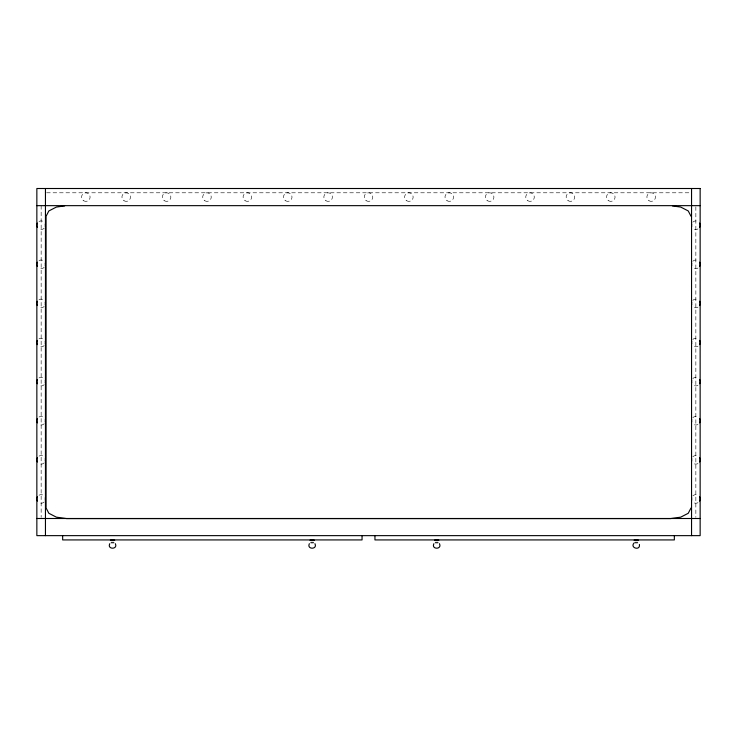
<?xml version="1.0" encoding="UTF-8"?>
<svg xmlns="http://www.w3.org/2000/svg" width="737" height="737" viewBox="0 0 737 737"><rect width="100%" height="100%" fill="white"/><g stroke="black" fill="none" stroke-linecap="round" stroke-linejoin="round"><path stroke-width="0.55" stroke-dasharray="3.69 2.76" d="M46.597 192.79L691.546 192.79M695.848 206.802L695.848 517.346M41.152 205.651L41.152 517.346M44.192 462.864A4.293 4.293 0 0 1 38.997 463.555M38.997 456.12A4.293 4.293 0 0 1 44.192 456.802M44.192 384.659A4.293 4.293 0 0 1 38.997 385.34M38.997 377.906A4.293 4.293 0 0 1 44.192 378.597M44.192 306.445A4.293 4.293 0 0 1 38.997 307.126M38.997 299.701A4.293 4.293 0 0 1 44.192 300.383M44.192 423.757A4.293 4.293 0 0 1 38.997 424.448M38.997 417.013A4.293 4.293 0 0 1 44.192 417.704M44.192 501.971A4.293 4.293 0 0 1 38.997 502.662M38.997 495.227A4.293 4.293 0 0 1 44.192 495.909M44.192 267.338A4.293 4.293 0 0 1 38.997 268.019M38.997 260.594A4.293 4.293 0 0 1 44.192 261.276M44.192 228.23A4.293 4.293 0 0 1 38.997 228.912M38.997 221.487A4.293 4.293 0 0 1 44.192 222.169M44.192 345.552A4.293 4.293 0 0 1 38.997 346.233M38.997 338.808A4.293 4.293 0 0 1 44.192 339.49M698.003 385.34A4.293 4.293 0 0 1 692.808 384.659M692.808 378.597A4.293 4.293 0 0 1 698.003 377.906M698.003 424.448A4.293 4.293 0 0 1 692.808 423.757M692.808 417.704A4.293 4.293 0 0 1 698.003 417.013M698.003 502.662A4.293 4.293 0 0 1 692.808 501.971M692.808 495.909A4.293 4.293 0 0 1 698.003 495.227M698.003 268.019A4.293 4.293 0 0 1 692.808 267.338M692.808 261.276A4.293 4.293 0 0 1 698.003 260.594M698.003 228.912A4.293 4.293 0 0 1 692.808 228.23M692.808 222.169A4.293 4.293 0 0 1 698.003 221.487M698.003 346.233A4.293 4.293 0 0 1 692.808 345.552M692.808 339.49A4.293 4.293 0 0 1 698.003 338.808M698.003 463.555A4.293 4.293 0 0 1 692.808 462.864M692.808 456.802A4.293 4.293 0 0 1 698.003 456.12M698.003 307.126A4.293 4.293 0 0 1 692.808 306.445M692.808 300.383A4.293 4.293 0 0 1 698.003 299.701M568.264 200.796A4.293 4.293 0 0 0 574.703 197.074A4.293 4.293 0 0 0 568.264 193.361A4.293 4.293 0 0 0 568.264 200.796M608.642 200.796A4.293 4.293 0 0 0 615.082 197.074A4.293 4.293 0 0 0 608.642 193.361A4.293 4.293 0 0 0 608.642 200.796M649.021 200.796A4.293 4.293 0 0 0 655.46 197.074A4.293 4.293 0 0 0 649.021 193.361A4.293 4.293 0 0 0 649.021 200.796M325.975 200.796A4.293 4.293 0 0 0 332.415 197.074A4.293 4.293 0 0 0 325.975 193.361A4.293 4.293 0 0 0 325.975 200.796M447.119 200.796A4.293 4.293 0 0 0 453.559 197.074A4.293 4.293 0 0 0 447.119 193.361A4.293 4.293 0 0 0 447.119 200.796M487.498 200.796A4.293 4.293 0 0 0 493.937 197.074A4.293 4.293 0 0 0 487.498 193.361A4.293 4.293 0 0 0 487.498 200.796M406.732 200.796A4.293 4.293 0 0 0 413.171 197.074A4.293 4.293 0 0 0 406.732 193.361A4.293 4.293 0 0 0 406.732 200.796M527.876 200.796A4.293 4.293 0 0 0 534.316 197.074A4.293 4.293 0 0 0 527.876 193.361A4.293 4.293 0 0 0 527.876 200.796M366.353 200.796A4.293 4.293 0 0 0 372.793 197.074A4.293 4.293 0 0 0 366.353 193.361A4.293 4.293 0 0 0 366.353 200.796M83.686 200.796A4.293 4.293 0 0 0 90.126 197.074A4.293 4.293 0 0 0 83.686 193.361A4.293 4.293 0 0 0 83.686 200.796M204.831 200.796A4.293 4.293 0 0 0 211.27 197.074A4.293 4.293 0 0 0 204.831 193.361A4.293 4.293 0 0 0 204.831 200.796M245.209 200.796A4.293 4.293 0 0 0 251.649 197.074A4.293 4.293 0 0 0 245.209 193.361A4.293 4.293 0 0 0 245.209 200.796M164.443 200.796A4.293 4.293 0 0 0 170.883 197.074A4.293 4.293 0 0 0 164.443 193.361A4.293 4.293 0 0 0 164.443 200.796M285.587 200.796A4.293 4.293 0 0 0 292.027 197.074A4.293 4.293 0 0 0 285.587 193.361A4.293 4.293 0 0 0 285.587 200.796M124.065 200.796A4.293 4.293 0 0 0 130.504 197.074A4.293 4.293 0 0 0 124.065 193.361A4.293 4.293 0 0 0 124.065 200.796"/><path stroke-width="1.11" d="M109.758 543.676C106.81 549.691 118.298 549.691 115.341 543.676M309.356 543.676C306.408 549.691 317.896 549.691 314.939 543.676M433.881 543.676C430.933 549.691 442.421 549.691 439.473 543.676M691.011 507.986L688.247 513.284L680.702 517.171L670.394 518.59L66.699 518.59L56.39 517.171L48.845 513.284L46.081 507.986L46.081 216.254L48.845 210.948L56.39 207.069L64.635 205.936M633.995 543.012C629.582 548.052 640.683 551.018 639.394 544.45M36.85 205.651L700.15 205.651M36.85 518.498L700.15 518.498M110.403 540.193L114.705 540.193M310.001 540.193L314.303 540.193M434.526 540.193L438.828 540.193M634.124 540.193L638.426 540.193M111.223 540.562L113.876 540.562M310.821 540.562L313.474 540.562M435.346 540.562L437.999 540.562M634.953 540.562L637.597 540.562M111.223 542.708L113.876 542.708M310.821 542.708L313.474 542.708M435.346 542.708L437.999 542.708M634.953 542.708L637.597 542.708M672.457 205.936L680.702 207.069L688.247 210.948L691.011 216.254M691.546 188.506L691.546 535.642M674.346 535.642L674.346 539.926L374.949 539.926L374.949 535.642M362.051 535.642L362.051 539.926L62.654 539.926L62.654 535.642M45.454 188.506L45.454 535.642M45.298 458.727A4.293 4.293 0 0 1 45.298 460.947M37.43 461.979A4.293 4.293 0 0 1 37.43 457.695M45.298 380.513A4.293 4.293 0 0 1 45.298 382.733M37.43 383.765A4.293 4.293 0 0 1 37.43 379.481M45.298 302.308A4.293 4.293 0 0 1 45.298 304.519M37.43 305.551A4.293 4.293 0 0 1 37.43 301.267M45.298 419.62A4.293 4.293 0 0 1 45.298 421.84M37.43 422.872A4.293 4.293 0 0 1 37.43 418.588M45.298 497.834A4.293 4.293 0 0 1 45.298 500.054M37.43 501.086A4.293 4.293 0 0 1 37.43 496.802M45.298 263.201A4.293 4.293 0 0 1 45.298 265.412M37.43 266.444A4.293 4.293 0 0 1 37.43 262.169M45.298 224.094A4.293 4.293 0 0 1 45.298 226.305M37.43 227.346A4.293 4.293 0 0 1 37.43 223.062M45.298 341.415A4.293 4.293 0 0 1 45.298 343.626M37.43 344.658A4.293 4.293 0 0 1 37.43 340.374M699.57 379.481A4.293 4.293 0 0 1 699.57 383.765M691.702 382.733A4.293 4.293 0 0 1 691.702 380.513M699.57 418.588A4.293 4.293 0 0 1 699.57 422.872M691.702 421.84A4.293 4.293 0 0 1 691.702 419.62M699.57 496.802A4.293 4.293 0 0 1 699.57 501.086M691.702 500.054A4.293 4.293 0 0 1 691.702 497.834M699.57 262.169A4.293 4.293 0 0 1 699.57 266.444M691.702 265.412A4.293 4.293 0 0 1 691.702 263.201M699.57 223.062A4.293 4.293 0 0 1 699.57 227.346M691.702 226.305A4.293 4.293 0 0 1 691.702 224.094M699.57 340.374A4.293 4.293 0 0 1 699.57 344.658M691.702 343.626A4.293 4.293 0 0 1 691.702 341.415M699.57 457.695A4.293 4.293 0 0 1 699.57 461.979M691.702 460.947A4.293 4.293 0 0 1 691.702 458.727M699.57 301.267A4.293 4.293 0 0 1 699.57 305.551M691.702 304.519A4.293 4.293 0 0 1 691.702 302.308M700.15 188.506L36.85 188.506L36.85 535.642L700.15 535.642L700.15 188.506"/></g></svg>
